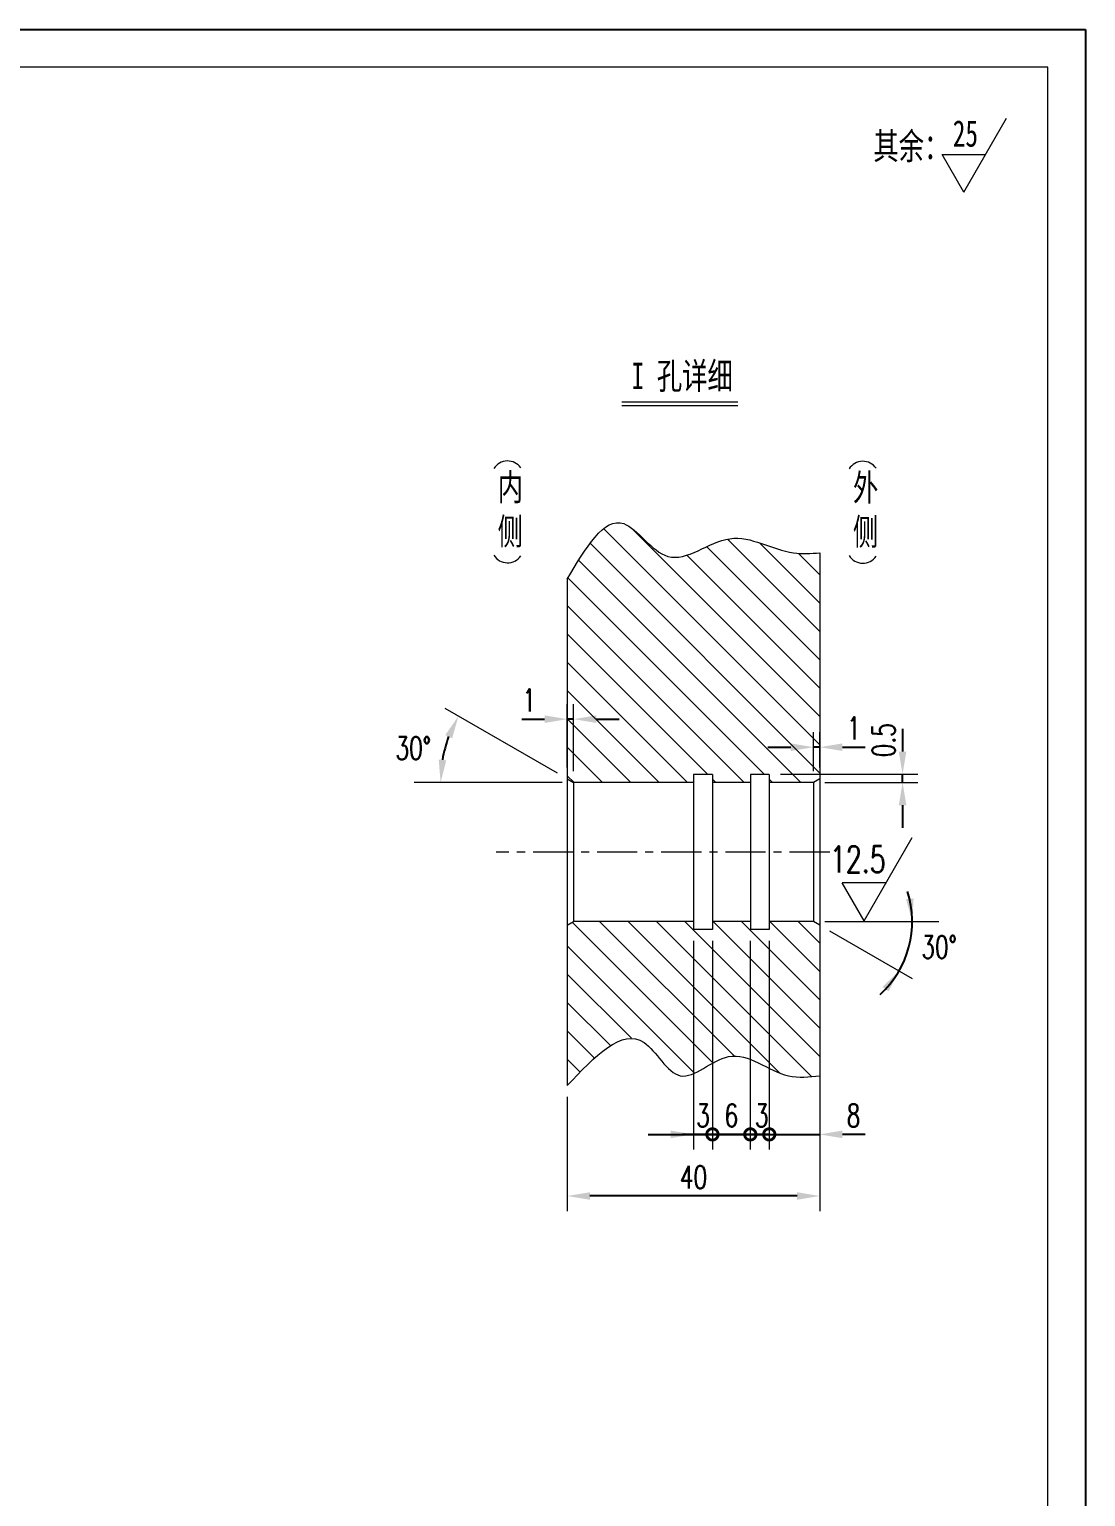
# Model space of a CAD drawing. Header units: millimetres. Extents: x 0 to 2520, y 0 to 1782.
# Drawn here: x 1683 to 2520, y 620 to 1782 of the extents above; entities that cross this region are included whole.
import ezdxf

# ---------------------------------------------------------------- set-up
doc = ezdxf.new("R2010")
doc.units = ezdxf.units.MM
doc.linetypes.add('CENTER', pattern=[50.8, 31.75, -6.35, 6.35, -6.35])
doc.layers.get('0').update_dxf_attribs({"lineweight": 0})
for name, color, linetype, lineweight in [('中心线', 1, 'CENTER', 9), ('尺寸线', 4, 'Continuous', 9), ('标注线', 4, 'Continuous', 5), ('粗线', 7, 'Continuous', 15)]:
    doc.layers.add(name, color=color, linetype=linetype, lineweight=lineweight)
doc.layers.add('边框', color=7, linetype='Continuous', lineweight=18, plot=False)
doc.styles.get("Standard").update_dxf_attribs({"font": 'romans.shx', "width": 0.7})
doc.styles.add('尺寸', font='romans.shx', dxfattribs={"width": 0.7})
doc.styles.add('线性', font='romans.shx', dxfattribs={"width": 0.7})
doc.dimstyles.new('副本标准', dxfattribs={"dimscale": 6, "dimtxt": 3, "dimasz": 3, "dimexe": 2, "dimexo": 1.5, "dimgap": 1, "dimtad": 1, "dimtih": 1, "dimtoh": 1, "dimdec": 1, "dimzin": 12, "dimdsep": 46, "dimtxsty": 'Standard', "dimcen": 0, "dimdle": 6, "dimclrd": 256, "dimclre": 256, "dimclrt": 256, "dimadec": 1, "dimazin": 3, "dimtfac": 1, "dimtdec": 1, "dimtmove": 1, "dimatfit": 0, "dimfxl": 0, "dimtolj": 1, "dimarcsym": 0})
doc.dimstyles.new('标准', dxfattribs={"dimscale": 6, "dimtxt": 3, "dimasz": 3, "dimexe": 2, "dimexo": 1.5, "dimgap": 1, "dimtad": 1, "dimdec": 1, "dimzin": 12, "dimdsep": 46, "dimtxsty": 'Standard', "dimcen": 0, "dimdle": 6, "dimclrd": 256, "dimclre": 256, "dimclrt": 256, "dimadec": 1, "dimazin": 3, "dimtfac": 1, "dimtdec": 1, "dimtmove": 1, "dimatfit": 0, "dimfxl": 0, "dimtolj": 1, "dimarcsym": 0})

# ---------------------------------------------------------------- blocks, each defined once
blk = doc.blocks.new('_DotSmall')
at = {"color": 0, "linetype": 'ByBlock'}
blk.add_lwpolyline([(-0.0625, 0, 0.5, 0.5, 1), (0.0625, 0, 0.5, 0.5, 1)], format="xyseb", close=True, dxfattribs=at)
blk = doc.blocks.new('*X41')
at = {"layer": '标注线', "linetype": 'ByBlock'}
blk.add_hatch(color=256, dxfattribs=at).paths.add_polyline_path([(2309.4, 906.7), (2327.4, 903.7), (2327.4, 909.7)], flags=0)
at = {"layer": '标注线', "linetype": 'ByBlock', "lineweight": -2}
for p, q in [((2269.4, 1068.9), (2269.4, 1068.9)), ((2269.4, 906.7), (2233.4, 906.7)), ((2269.4, 906.7), (2309.4, 906.7)), ((2345.4, 906.7), (2327.4, 906.7))]:
    blk.add_line(p, q, dxfattribs=at)
at = {"layer": '标注线', "linetype": 'ByBlock'}
for p, q in [((2269.4, 1059.9), (2269.4, 894.7)), ((2309.4, 1066.4), (2309.4, 894.7))]:
    blk.add_line(p, q, dxfattribs=at)
at = {"layer": '标注线', "linetype": 'ByBlock', "lineweight": -2, "xscale": 18, "yscale": 18, "zscale": 18}
blk.add_blockref('_DotSmall', (2269.4, 906.7), dxfattribs=at)
at = {"layer": '标注线', "linetype": 'ByBlock', "insert": (2336.1, 921.7), "char_height": 18, "width": 12.6, "attachment_point": 5}
blk.add_mtext('8', dxfattribs=at)
blk = doc.blocks.new('*X43')
at = {"layer": '标注线', "linetype": 'ByBlock'}
for p, q in [((2254.4, 1059.9), (2254.4, 894.7)), ((2269.4, 1059.9), (2269.4, 894.7))]:
    blk.add_line(p, q, dxfattribs=at)
at = {"layer": '标注线', "linetype": 'ByBlock', "lineweight": -2}
for p, q in [((2269.4, 1068.9), (2269.4, 1068.9)), ((2218.4, 906.7), (2254.4, 906.7)), ((2269.4, 906.7), (2254.4, 906.7)), ((2269.4, 906.7), (2305.4, 906.7))]:
    blk.add_line(p, q, dxfattribs=at)
at = {"layer": '标注线', "linetype": 'ByBlock', "lineweight": -2, "xscale": 18, "yscale": 18, "zscale": 18}
blk.add_blockref('_DotSmall', (2254.4, 906.7), dxfattribs=at)
at = {"layer": '标注线', "linetype": 'ByBlock', "lineweight": -2, "xscale": 18, "yscale": 18, "zscale": 18, "rotation": 180}
blk.add_blockref('_DotSmall', (2269.4, 906.7), dxfattribs=at)
at = {"layer": '标注线', "linetype": 'ByBlock', "insert": (2263.4, 921.7), "char_height": 18, "width": 10.8, "attachment_point": 5}
blk.add_mtext('3', dxfattribs=at)
blk = doc.blocks.new('*X44')
at = {"layer": '标注线', "linetype": 'ByBlock'}
for p, q in [((2224.4, 1059.9), (2224.4, 894.7)), ((2254.4, 1059.9), (2254.4, 894.7))]:
    blk.add_line(p, q, dxfattribs=at)
at = {"layer": '标注线', "linetype": 'ByBlock', "lineweight": -2}
for p, q in [((2254.4, 1068.9), (2254.4, 1068.9)), ((2188.4, 906.7), (2224.4, 906.7)), ((2254.4, 906.7), (2224.4, 906.7)), ((2254.4, 906.7), (2290.4, 906.7))]:
    blk.add_line(p, q, dxfattribs=at)
at = {"layer": '标注线', "linetype": 'ByBlock', "lineweight": -2, "xscale": 18, "yscale": 18, "zscale": 18}
blk.add_blockref('_DotSmall', (2224.4, 906.7), dxfattribs=at)
at = {"layer": '标注线', "linetype": 'ByBlock', "lineweight": -2, "xscale": 18, "yscale": 18, "zscale": 18, "rotation": 180}
blk.add_blockref('_DotSmall', (2254.4, 906.7), dxfattribs=at)
at = {"layer": '标注线', "linetype": 'ByBlock', "insert": (2239.4, 921.7), "char_height": 18, "width": 12.6, "attachment_point": 5}
blk.add_mtext('6', dxfattribs=at)
blk = doc.blocks.new('*X45')
at = {"layer": '标注线', "linetype": 'ByBlock'}
blk.add_hatch(color=256, dxfattribs=at).paths.add_polyline_path([(2209.4, 906.7), (2191.4, 909.7), (2191.4, 903.7)], flags=0)
for p, q in [((2209.4, 1059.9), (2209.4, 894.7)), ((2224.4, 1059.9), (2224.4, 894.7))]:
    blk.add_line(p, q, dxfattribs=at)
at = {"layer": '标注线', "linetype": 'ByBlock', "lineweight": -2}
for p, q in [((2173.4, 906.7), (2191.4, 906.7)), ((2216.9, 906.7), (2200.7, 906.7)), ((2216.9, 906.7), (2200.7, 906.7)), ((2200.7, 906.7), (2227.1, 906.7)), ((2224.4, 906.7), (2209.4, 906.7)), ((2224.4, 906.7), (2260.4, 906.7))]:
    blk.add_line(p, q, dxfattribs=at)
at = {"layer": '标注线', "linetype": 'ByBlock', "lineweight": -2, "xscale": 18, "yscale": 18, "zscale": 18, "rotation": 180}
blk.add_blockref('_DotSmall', (2224.4, 906.7), dxfattribs=at)
at = {"layer": '标注线', "linetype": 'ByBlock', "insert": (2216.9, 921.7), "char_height": 18, "width": 10.8, "attachment_point": 5}
blk.add_mtext('3', dxfattribs=at)
blk = doc.blocks.new('*X46')
at = {"layer": '标注线', "linetype": 'ByBlock'}
for points in [[(2109.4, 857.9), (2127.4, 860.9), (2127.4, 854.9)], [(2309.4, 857.9), (2291.4, 860.9), (2291.4, 854.9)]]:
    blk.add_hatch(color=256, dxfattribs=at).paths.add_polyline_path(points, flags=0)
for p, q in [((2309.4, 944.2), (2309.4, 845.9)), ((2109.4, 936.4), (2109.4, 845.9))]:
    blk.add_line(p, q, dxfattribs=at)
at = {"layer": '标注线', "linetype": 'ByBlock', "lineweight": -2}
blk.add_line((2291.4, 857.9), (2127.4, 857.9), dxfattribs=at)
at = {"layer": '标注线', "linetype": 'ByBlock', "insert": (2209.4, 872.9), "char_height": 18, "width": 30.6, "attachment_point": 5}
blk.add_mtext('40', dxfattribs=at)
blk = doc.blocks.new('*X47')
at = {"layer": '尺寸线', "linetype": 'ByBlock'}
for points in [[(2109.4, 1235.6), (2091.4, 1238.6), (2091.4, 1232.6)], [(2114.4, 1235.6), (2132.4, 1238.6), (2132.4, 1232.6)]]:
    blk.add_hatch(color=256, dxfattribs=at).paths.add_polyline_path(points, flags=0)
for p, q in [((2109.4, 1197.2), (2109.4, 1247.6)), ((2114.4, 1194.4), (2114.4, 1247.6))]:
    blk.add_line(p, q, dxfattribs=at)
at = {"layer": '尺寸线', "linetype": 'ByBlock', "lineweight": -2}
for p, q in [((2073.4, 1235.6), (2091.4, 1235.6)), ((2114.4, 1235.6), (2109.4, 1235.6)), ((2132.4, 1235.6), (2150.4, 1235.6)), ((2114.4, 1185.4), (2114.4, 1185.4))]:
    blk.add_line(p, q, dxfattribs=at)
at = {"layer": '尺寸线', "linetype": 'ByBlock', "insert": (2079.2, 1250.6), "char_height": 18, "width": 7.2, "attachment_point": 5}
blk.add_mtext('1', dxfattribs=at)
blk = doc.blocks.new('*X48')
at = {"layer": '尺寸线', "linetype": 'ByBlock'}
for points in [[(2304.4, 1213.4), (2286.4, 1216.4), (2286.4, 1210.4)], [(2309.4, 1213.4), (2327.4, 1216.4), (2327.4, 1210.4)]]:
    blk.add_hatch(color=256, dxfattribs=at).paths.add_polyline_path(points, flags=0)
for p, q in [((2304.4, 1194.4), (2304.4, 1225.4)), ((2309.4, 1197.2), (2309.4, 1225.4))]:
    blk.add_line(p, q, dxfattribs=at)
at = {"layer": '尺寸线', "linetype": 'ByBlock', "lineweight": -2}
for p, q in [((2268.4, 1213.4), (2286.4, 1213.4)), ((2309.4, 1213.4), (2304.4, 1213.4)), ((2327.4, 1213.4), (2345.4, 1213.4)), ((2309.4, 1188.2), (2309.4, 1188.2))]:
    blk.add_line(p, q, dxfattribs=at)
at = {"layer": '尺寸线', "linetype": 'ByBlock', "insert": (2336.4, 1228.4), "char_height": 18, "width": 7.2, "attachment_point": 5}
blk.add_mtext('1', dxfattribs=at)
blk = doc.blocks.new('*X73')
at = {"layer": '标注线', "linetype": 'ByBlock'}
for points in [[(2023.2, 1238), (2018.3, 1220.5), (2012.8, 1223)], [(2009.1, 1185.4), (2007.6, 1203.6), (2013.6, 1203)]]:
    blk.add_hatch(color=256, dxfattribs=at).paths.add_polyline_path(points, flags=0)
for p, q in [((2101.6, 1192.7), (2012.8, 1244)), ((2105.4, 1185.4), (1988.1, 1185.4))]:
    blk.add_line(p, q, dxfattribs=at)
at = {"layer": '标注线', "linetype": 'ByBlock', "lineweight": -2}
blk.add_arc((2114.4, 1185.4), 105.4, 159.7988, 170.2012, dxfattribs=at)
at = {"layer": '标注线', "linetype": 'ByBlock', "insert": (1987.4, 1212.6), "char_height": 18, "width": 41.4, "attachment_point": 5}
blk.add_mtext('30%%D', dxfattribs=at)
blk = doc.blocks.new('*X86')
at = {"layer": '标注线', "linetype": 'ByBlock'}
for points in [[(2382.8, 1075.4), (2377.7, 1092.9), (2383.7, 1093.6)], [(2372.3, 1036.2), (2363.9, 1020), (2359.1, 1023.5)]]:
    blk.add_hatch(color=256, dxfattribs=at).paths.add_polyline_path(points, flags=0)
for p, q in [((2313.4, 1075.4), (2403.8, 1075.4)), ((2317.2, 1068), (2382.7, 1030.2))]:
    blk.add_line(p, q, dxfattribs=at)
at = {"layer": '标注线', "linetype": 'ByBlock', "lineweight": -2}
blk.add_arc((2304.4, 1075.4), 78.3, 312.3762, 17.6238, dxfattribs=at)
at = {"layer": '标注线', "linetype": 'ByBlock', "insert": (2403.9, 1055.1), "char_height": 18, "width": 41.4, "attachment_point": 5}
blk.add_mtext('30%%D', dxfattribs=at)
blk = doc.blocks.new('*X87')
at = {"layer": '尺寸线', "linetype": 'ByBlock'}
for points in [[(2375, 1191.9), (2378, 1209.9), (2372, 1209.9)], [(2375, 1185.4), (2378, 1167.4), (2372, 1167.4)]]:
    blk.add_hatch(color=256, dxfattribs=at).paths.add_polyline_path(points, flags=0)
at = {"layer": '尺寸线', "linetype": 'ByBlock', "lineweight": -2}
for p, q in [((2375, 1227.9), (2375, 1209.9)), ((2375, 1185.4), (2375, 1191.9)), ((2304.4, 1185.4), (2304.4, 1185.4)), ((2375, 1167.4), (2375, 1149.4))]:
    blk.add_line(p, q, dxfattribs=at)
at = {"layer": '尺寸线', "linetype": 'ByBlock'}
for p, q in [((2278.4, 1191.9), (2387, 1191.9)), ((2313.4, 1185.4), (2387, 1185.4))]:
    blk.add_line(p, q, dxfattribs=at)
at = {"layer": '尺寸线', "linetype": 'ByBlock', "insert": (2360, 1218.9), "char_height": 18, "width": 36, "attachment_point": 5, "rotation": 90}
blk.add_mtext('0.5', dxfattribs=at)

msp = doc.modelspace()

# ---------------------------------------------------------------- hatches: boundary and pattern name
at = {"layer": '标注线'}
h = msp.add_hatch(dxfattribs=at)
h.set_pattern_fill('ANSI31', color=256, style=0, pattern_type=0)
h.set_pattern_definition([(135, (0, 0), (-11.22532, -11.22532), [])])
edge = h.paths.add_edge_path(flags=0)
edge.add_line((2309.43, 1188.25), (2309.43, 1367.34))
edge.add_spline(control_points=[(2309.43, 1367.34), (2302.44, 1366.85), (2278.15, 1365.17), (2238.87, 1392.16), (2189.47, 1346.66), (2148.69, 1413.18), (2124, 1371.24), (2109.43, 1346.49)], knot_values=[0, 0, 0, 0, 21.3900798, 74.3047198, 126.5333487, 171.1475586, 235.4143173, 235.4143173, 235.4143173, 235.4143173], weights=[1, 1, 1, 1, 1, 1, 1, 1], degree=3, periodic=0)
edge.add_line((2109.43, 1346.49), (2109.43, 1188.25))
edge.add_line((2109.43, 1188.25), (2114.43, 1185.36))
edge.add_line((2114.43, 1185.36), (2209.43, 1185.36))
edge.add_line((2209.43, 1185.36), (2209.43, 1191.86))
edge.add_line((2209.43, 1191.86), (2224.43, 1191.86))
edge.add_line((2224.43, 1191.86), (2224.43, 1185.36))
edge.add_line((2224.43, 1185.36), (2254.43, 1185.36))
edge.add_line((2254.43, 1185.36), (2254.43, 1191.86))
edge.add_line((2254.43, 1191.86), (2269.43, 1191.86))
edge.add_line((2269.43, 1191.86), (2269.43, 1185.36))
edge.add_line((2269.43, 1185.36), (2304.43, 1185.36))
edge.add_line((2304.43, 1185.36), (2309.43, 1188.25))
edge = h.paths.add_edge_path(flags=0)
edge.add_spline(control_points=[(2109.37, 945.32), (2131.14, 968.41), (2164.99, 1004.31), (2197.1, 936.85), (2240.59, 983.66), (2275.89, 949.52), (2301.05, 952.27), (2309.52, 953.19)], knot_values=[0, 0, 0, 0, 72.0901876, 112.390786, 154.8380697, 206.3380913, 232.0551391, 232.0551391, 232.0551391, 232.0551391], weights=[1, 1, 1, 1, 1, 1, 1, 1], degree=3, periodic=0)
edge.add_line((2309.52, 953.19), (2309.49, 1072.44))
edge.add_line((2309.49, 1072.44), (2304.52, 1075.36))
edge.add_line((2304.52, 1075.36), (2269.43, 1075.36))
edge.add_line((2269.43, 1075.36), (2269.43, 1068.77))
edge.add_line((2269.43, 1068.77), (2254.43, 1068.77))
edge.add_line((2254.43, 1068.77), (2254.43, 1075.36))
edge.add_line((2254.43, 1075.36), (2224.43, 1075.36))
edge.add_line((2224.43, 1075.36), (2224.43, 1068.77))
edge.add_line((2224.43, 1068.77), (2209.35, 1068.86))
edge.add_line((2209.35, 1068.86), (2209.35, 1075.35))
edge.add_line((2209.35, 1075.35), (2114.51, 1075.4))
edge.add_line((2114.51, 1075.4), (2109.39, 1072.45))
edge.add_line((2109.39, 1072.45), (2109.37, 945.32))

# ---------------------------------------------------------------- linework, layer by layer
at = {"layer": '中心线'}
msp.add_line((2317.26, 1130.36), (2053.2, 1130.36), dxfattribs=at)
at = {"layer": '尺寸线'}
for p, q in [((2152.61, 1487.05), (2244.46, 1487.05)), ((2152.61, 1484.05), (2244.46, 1484.05))]:
    msp.add_line(p, q, dxfattribs=at)
at = {"layer": '尺寸线', "ltscale": 10}
for p, q in [((2344.59, 1075.86), (2382.69, 1141.86)), ((2344.59, 1075.86), (2327.27, 1105.86)), ((2361.91, 1105.86), (2327.27, 1105.86))]:
    msp.add_line(p, q, dxfattribs=at)
for centre, start, end in [((2062.11, 1427.35), 34.56353, 147.95386), ((2343.53, 1427.07), 34.56353, 147.95386), ((2062.11, 1372.22), 212.04614, 325.43647), ((2343.53, 1371.93), 212.04614, 325.43647)]:
    msp.add_arc(centre, 12.8, start, end, dxfattribs=at)
at = {"layer": '标注线'}
for p, q in [((2423.39, 1653.15), (2457.21, 1711.72)), ((2406.23, 1682.88), (2440.56, 1682.88)), ((2423.39, 1653.15), (2406.23, 1682.88))]:
    msp.add_line(p, q, dxfattribs=at)
at = {"layer": '粗线'}
for p, q in [((2490, 1752), (150, 1752)), ((2490, 30), (2490, 1752)), ((2309.43, 1367.34), (2309.43, 953.18)), ((2109.43, 1346.49), (2109.43, 945.39)), ((2109.43, 1188.25), (2114.43, 1185.36)), ((2209.43, 1191.86), (2209.43, 1068.86)), ((2224.43, 1191.86), (2209.43, 1191.86)), ((2224.43, 1191.86), (2224.43, 1068.86)), ((2269.43, 1191.86), (2254.43, 1191.86)), ((2254.43, 1191.86), (2254.43, 1068.86)), ((2269.43, 1191.86), (2269.43, 1068.86)), ((2309.43, 1188.25), (2304.43, 1185.36)), ((2209.43, 1185.36), (2114.43, 1185.36)), ((2114.43, 1185.36), (2114.43, 1075.36)), ((2254.43, 1185.36), (2224.43, 1185.36)), ((2304.43, 1185.36), (2269.43, 1185.36)), ((2304.43, 1185.36), (2304.43, 1075.36)), ((2109.43, 1072.47), (2114.43, 1075.36)), ((2209.43, 1075.36), (2114.43, 1075.36)), ((2254.43, 1075.36), (2224.43, 1075.36)), ((2304.43, 1075.36), (2269.43, 1075.36)), ((2309.43, 1072.47), (2304.43, 1075.36)), ((2224.43, 1068.86), (2209.43, 1068.86)), ((2269.43, 1068.86), (2254.43, 1068.86))]:
    msp.add_line(p, q, dxfattribs=at)
for points, knots in [([(2109.43, 1346.49), (2124, 1371.24), (2148.69, 1413.18), (2189.47, 1346.66), (2238.87, 1392.16), (2278.15, 1365.17), (2302.44, 1366.85), (2309.43, 1367.34)], [0, 0, 0, 0, 7364.5193886, 12476.994635, 18462.0288479, 24525.6751276, 26976.8281056, 26976.8281056, 26976.8281056, 26976.8281056]), ([(2109.43, 945.39), (2131.14, 968.41), (2164.99, 1004.31), (2197.1, 936.85), (2240.59, 983.66), (2275.89, 949.52), (2301.05, 952.27), (2309.43, 953.18)], [0, 0, 0, 0, 8330.3554127, 12987.2764105, 17892.2568403, 23843.3231168, 26815.0472254, 26815.0472254, 26815.0472254, 26815.0472254])]:
    msp.add_open_spline(points, degree=3, knots=knots, dxfattribs=at)
at = {"layer": '边框', "linetype": 'Continuous', "lineweight": 25}
for p, q in [((0, 1782), (2520, 1782)), ((2520, 1782), (2520, 0))]:
    msp.add_line(p, q, dxfattribs=at)

# ---------------------------------------------------------------- texts
at = {"layer": '尺寸线', "char_height": 21}
for s, insert, width, attachment_point, style in [('{\\fSimSun|b0|i0|c119|p8;I} 孔详细', (2200.39, 1506.37), 158.7133, 5, '线性'), ('12.5', (2361.57, 1135.1), 54.6, 3, '尺寸')]:
    msp.add_mtext(s, dxfattribs=dict(at, insert=insert, width=width, attachment_point=attachment_point, style=style))
at = {"layer": '尺寸线', "ltscale": 10, "char_height": 21, "width": 37.5667, "attachment_point": 5, "style": '线性'}
for s, insert in [('\\P内\\P侧', (2064.33, 1418.22)), ('\\P外\\P侧', (2345.75, 1417.93))]:
    msp.add_mtext(s, dxfattribs=dict(at, insert=insert))
at = {"layer": '标注线', "char_height": 21, "attachment_point": 1}
for s, insert, width in [('{\\fSimSun|b0|i0|c119|p8;25}', (2414.76, 1710.04), 31.9159), ('其余：', (2351.89, 1700.02), 234.8844)]:
    msp.add_mtext(s, dxfattribs=dict(at, insert=insert, width=width))

# ---------------------------------------------------------------- dimensions: what is measured, and where the dimension line sits
at = {"layer": '尺寸线'}
for base, p1, p2, angle, text, override, picture, middle in [((2109.43, 1235.6), (2114.43, 1185.36), (2109.43, 1188.25), 180, '1', {"dimsah": 1, "dimtzin": 0}, '*X47', (2079.22, 1220.6)), ((2304.43, 1213.41), (2309.43, 1188.25), (2304.43, 1185.36), 180, '1', {"dimsah": 1, "dimtzin": 0}, '*X48', (2336.43, 1198.41)), ((2375.03, 1191.86), (2304.43, 1185.36), (2269.43, 1191.86), 90, '0.5', {"dimsah": 1, "dimatfit": 3, "dimtzin": 0}, '*X87', (2360.03, 1218.86))]:
    dim = msp.add_linear_dim(base=base, p1=p1, p2=p2, angle=angle, text=text, dimstyle='标准', override=override, dxfattribs=at)
    dim.commit()
    dim.dimension.update_dxf_attribs({"geometry": picture, "text_midpoint": middle, "dimtype": 160})
at = {"layer": '标注线'}
for base, line1, line2, picture, middle in [((2011.4, 1207.48), ((2109.43, 1188.25), (2114.43, 1185.36)), ((2209.43, 1185.36), (2114.43, 1185.36)), '*X73', (1987.37, 1212.63)), ((2381.19, 1059.72), ((2304.43, 1075.36), (2269.43, 1075.36)), ((2309.43, 1072.47), (2304.43, 1075.36)), '*X86', (2403.92, 1055.09))]:
    dim = msp.add_angular_dim_2l(base=base, line1=line1, line2=line2, dimstyle='副本标准', override={"dimtad": 0, "dimtih": 1, "dimtoh": 1, "dimsah": 1, "dimtzin": 12}, dxfattribs=at)
    dim.commit()
    dim.dimension.update_dxf_attribs({"geometry": picture, "text_midpoint": middle})
for base, p1, p2, text, override, picture, middle in [((2309.43, 906.75), (2269.43, 1068.86), (2309.43, 1075.36), '8', {"dimblk1": 'DotSmall', "dimsah": 1, "dimtzin": 0}, '*X41', (2336.13, 891.75)), ((2209.43, 906.75), (2224.43, 1068.86), (2209.43, 1068.86), '3', {"dimblk1": 'DotSmall', "dimsah": 1, "dimtzin": 0}, '*X45', (2216.93, 891.75)), ((2224.43, 906.75), (2254.43, 1068.86), (2224.43, 1068.86), '6', {"dimblk": 'DotSmall', "dimsah": 1, "dimtzin": 0}, '*X44', (2239.43, 891.75)), ((2254.43, 906.75), (2269.43, 1068.86), (2254.43, 1068.86), '3', {"dimblk": 'DotSmall', "dimsah": 1, "dimtzin": 0}, '*X43', (2263.43, 891.75)), ((2109.43, 857.92), (2309.43, 953.18), (2109.43, 945.39), '40', {"dimsah": 1, "dimtzin": 0}, '*X46', (2209.43, 842.92))]:
    dim = msp.add_linear_dim(base=base, p1=p1, p2=p2, angle=180, text=text, dimstyle='标准', override=override, dxfattribs=at)
    dim.commit()
    dim.dimension.update_dxf_attribs({"geometry": picture, "text_midpoint": middle, "dimtype": 160})

doc.saveas('drawing.dxf')
